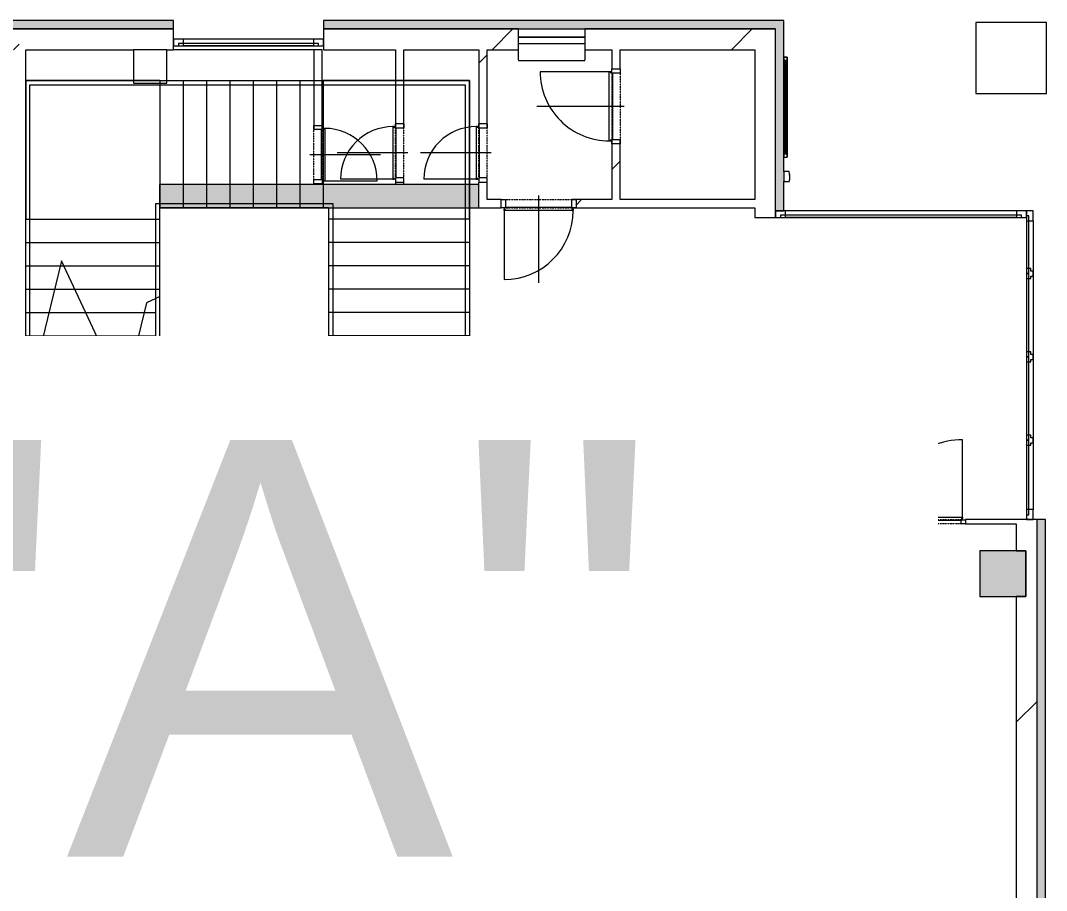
# Model space of a CAD drawing. Header units: millimetres. Extents: x 46521 to 262603, y -45352 to 20466.
# Drawn here: x 145917 to 158240, y -1532 to 8910 of the extents above; entities that cross this region are included whole.
import ezdxf

# ---------------------------------------------------------------- set-up
doc = ezdxf.new("R2010")
doc.units = ezdxf.units.MM
doc.linetypes.add('Čerchovaná se dvěma tečkami', pattern=[2.59, 1, -0.53, 0, -0.53, 0, -0.53])
for name, color, linetype, lineweight in [('A-DOOR', 31, 'Continuous', 13), ('A-DOOR-FRAM', 31, 'Continuous', 9), ('A-FLOR', 192, 'Continuous', 13), ('A-FLOR-HRAL', 11, 'Continuous', 13), ('A-GENM', 13, 'Continuous', 13), ('A-GLAZ', 151, 'Continuous', 13), ('A-GLAZ-CURT', 52, 'Continuous', 13), ('A-GLAZ-CWMG', 51, 'Continuous', 13), ('A-WALL', 113, 'Continuous', 13), ('A-WALL-PATT', 111, 'Continuous', 9), ('G-ANNO-TEXT', 231, 'Continuous', 9), ('S-COLS', 52, 'Continuous', 13), ('S-STRS', 31, 'Continuous', 13), ('S-STRS-MBND', 31, 'Continuous', 9)]:
    doc.layers.add(name, color=color, linetype=linetype, lineweight=lineweight)
doc.styles.add('Arial_3', font='arial.ttf', dxfattribs={"height": 5000})
pattern_1 = [(45, (128653, 0), (-7184.2, 7184.2), []), (45, (131527, -3e-12), (-7184.2, 7184.2), []), (45, (137274, -8e-12), (-4310.5, 10058), [4064, -2032, 67, -1965])]
pattern_2 = [(45, (128653, 0), (-7184.2, 7184.2), []), (45, (131527, -3e-12), (-7184.2, 7184.2), []), (45, (137274, -7e-12), (-4310.5, 10058), [4064, -2032, 67, -1965])]

# ---------------------------------------------------------------- blocks, each defined once
blk = doc.blocks.new('Betonový čtvercový sloup - 850 x 850-1550239-Mapka _ závislý 15')
at = {"layer": 'S-COLS', "lineweight": 9}
for p, q in [((425, 425), (-425, 425)), ((-425, 425), (-425, -425)), ((425, -425), (425, 425)), ((-425, -425), (425, -425))]:
    blk.add_line(p, q, dxfattribs=at)
blk = doc.blocks.new('ST_panel_sklo - ST_panel_sklo-2042904-Mapka _ závislý 15')
at = {"layer": 'A-GLAZ-CURT', "lineweight": 9}
for p, q in [((447, 0), (-447, 0)), ((-447, 0), (-447, -28)), ((447, -28), (447, 0)), ((-447, -28), (447, -28))]:
    blk.add_line(p, q, dxfattribs=at)
blk = doc.blocks.new('ST_panel_sklo - ST_panel_sklo-2037201-Mapka _ závislý 15')
at = {"layer": 'A-GLAZ-CURT', "lineweight": 9}
for p, q in [((1448, 28), (-1448, 28)), ((-1448, 28), (-1448, 0)), ((-1448, 0), (1448, 0)), ((1448, 0), (1448, 28))]:
    blk.add_line(p, q, dxfattribs=at)
blk = doc.blocks.new('ST_panel_sklo - ST_panel_sklo-1403568-Mapka _ závislý 15')
at = {"layer": 'A-GLAZ-CURT', "lineweight": 9}
for p, q in [((500, 0), (-500, 0)), ((-500, 0), (-500, -28)), ((500, -28), (500, 0)), ((-500, -28), (500, -28))]:
    blk.add_line(p, q, dxfattribs=at)
blk = doc.blocks.new('ST_panel_sklo - ST_panel_sklo-2042996-Mapka _ závislý 15')
at = {"layer": 'A-GLAZ-CURT', "lineweight": 9}
for p, q in [((347, 0), (-347, 0)), ((-347, 0), (-347, -28)), ((347, -28), (347, 0)), ((-347, -28), (347, -28))]:
    blk.add_line(p, q, dxfattribs=at)
blk = doc.blocks.new('OKNO_1k - OKNO_1k_800x900-2034290-Mapka _ závislý 15')
at = {"layer": 'A-GLAZ', "lineweight": 9}
for p, q in [((-400, 126), (400, 126)), ((-400, 25), (-400, 126)), ((400, 126), (400, 25)), ((400, 25), (-400, 25)), ((-400, 25), (400, 25)), ((-400, -55), (-400, 25)), ((400, 25), (400, -55)), ((400, -55), (-400, -55))]:
    blk.add_line(p, q, dxfattribs=at)
blk = doc.blocks.new('parapet s nosem_vnitní - parapet s nosem_vnitní-1280353-Mapka _ závislý 15')
at = {"layer": 'A-GENM', "lineweight": 9}
for p, q in [((-400, -190), (-400, 0)), ((400, 0), (400, -190)), ((-400, -190), (-400, -200)), ((-400, -200), (400, -200)), ((-400, -200), (400, -200)), ((400, -200), (400, -190))]:
    blk.add_line(p, q, dxfattribs=at)
blk = doc.blocks.new('Betonový čtvercový sloup - 400 x 400-1924024-Mapka _ závislý 15')
at = {"layer": 'S-COLS', "lineweight": 9}
h = blk.add_hatch(dxfattribs=at)
h.set_pattern_fill('FP_78', color=256, style=0, pattern_type=2)
h.set_pattern_definition([(45, (-22985, -2326), (-7184, 7184), []), (45, (-20112, -2326), (-7184, 7184), []), (45, (-14364, -2326), (-4310.5, 10058), [4064, -2032, 67, -1965])])
h.paths.add_polyline_path([(-200, -200), (200, -200), (200, 200), (-200, 200)])
for p, q in [((200, 200), (-200, 200)), ((-200, 200), (-200, -200)), ((200, -200), (200, 200)), ((-200, -200), (200, -200))]:
    blk.add_line(p, q, dxfattribs=at)
blk = doc.blocks.new('DPS_panel_plný - DPS_panel_plný-1380643-Mapka _ závislý 15')
at = {"layer": 'A-GLAZ-CURT', "lineweight": 9}
for p, q in [((840, 28), (-840, 28)), ((-840, 28), (-840, 0)), ((-840, 0), (840, 0)), ((840, 0), (840, 28))]:
    blk.add_line(p, q, dxfattribs=at)
blk = doc.blocks.new('Rectangular Mullion - Rectangular Mullion-Loc wall 49 Bottom 120mm 02-1380641-Mapka _ závislý 15')
at = {"layer": 'A-GLAZ-CWMG', "lineweight": 9}
for p, q in [((20783, 8685), (19223, 8685)), ((20783, 8605), (19223, 8605))]:
    blk.add_line(p, q, dxfattribs=at)
blk = doc.blocks.new('Rectangular Mullion - Rectangular Mullion-Loc wall 49 Bottom 120mm 02-1380644-Mapka _ závislý 15')
at = {"layer": 'A-GLAZ-CWMG', "lineweight": 9}
for p, q in [((-120, -79), (-120, 1)), ((-120, 1), (0, 1)), ((0, 1), (0, -79)), ((0, -79), (-120, -79))]:
    blk.add_line(p, q, dxfattribs=at)
blk = doc.blocks.new('Rectangular Mullion - Rectangular Mullion-Loc wall 49 Bottom 120mm 02-1380654-Mapka _ závislý 15')
at = {"layer": 'A-GLAZ-CWMG', "lineweight": 9}
for p, q in [((0, 1), (-120, 1)), ((-120, 1), (-120, -79)), ((0, -79), (0, 1)), ((-120, -79), (0, -79))]:
    blk.add_line(p, q, dxfattribs=at)
blk = doc.blocks.new('Rectangular Mullion - Rectangular Mullion-Loc wall 49 Bottom 120mm 02-2042903-Mapka _ závislý 15')
at = {"layer": 'A-GLAZ-CWMG', "lineweight": 9}
for p, q in [((29427, 3873), (29427, 3039)), ((29347, 3813), (29347, 3039))]:
    blk.add_line(p, q, dxfattribs=at)
blk = doc.blocks.new('Rectangular Mullion - Rectangular Mullion-Loc wall 49 Bottom 120mm 02-1403882-Mapka _ závislý 15')
at = {"layer": 'A-GLAZ-CWMG', "lineweight": 9}
for p, q in [((29347, 5813), (29347, 4933)), ((29427, 5873), (29427, 4873))]:
    blk.add_line(p, q, dxfattribs=at)
blk = doc.blocks.new('Rectangular Mullion - Rectangular Mullion-Loc wall 49 Bottom 120mm 02-2042995-Mapka _ závislý 15')
at = {"layer": 'A-GLAZ-CWMG', "lineweight": 9}
for p, q in [((29347, 6507), (29347, 5933)), ((29427, 6507), (29427, 5873))]:
    blk.add_line(p, q, dxfattribs=at)
blk = doc.blocks.new('Rectangular Mullion - Rectangular Mullion-Loc wall 49 Bottom 120mm 02-1403919-Mapka _ závislý 15')
at = {"layer": 'A-GLAZ-CWMG', "lineweight": 9}
for p, q in [((-120, -1), (-120, 79)), ((-120, 79), (0, 79)), ((0, 79), (0, -1)), ((0, -1), (-120, -1))]:
    blk.add_line(p, q, dxfattribs=at)
blk = doc.blocks.new('Rectangular Mullion - Rectangular Mullion-Loc wall 49 Bottom 120mm 02-2036990-Mapka _ závislý 15')
at = {"layer": 'A-GLAZ-CWMG', "lineweight": 9}
for p, q in [((0, 79), (-120, 79)), ((-120, 79), (-120, -1)), ((0, -1), (0, 79)), ((-120, -1), (0, -1))]:
    blk.add_line(p, q, dxfattribs=at)
blk = doc.blocks.new('Rectangular Mullion - Rectangular Mullion-Loc wall 49 Bottom 120mm-1403881-Mapka _ závislý 15')
at = {"layer": 'A-GLAZ-CWMG', "lineweight": 9}
for p, q in [((-60, -1), (-60, 49)), ((-60, 49), (-30, 49)), ((-30, 49), (-30, 79)), ((-30, 79), (30, 79)), ((30, 79), (30, 49)), ((30, 49), (60, 49)), ((60, 49), (60, -1)), ((60, -1), (-60, -1))]:
    blk.add_line(p, q, dxfattribs=at)
blk = doc.blocks.new('Rectangular Mullion - Rectangular Mullion-Loc wall 49 Bottom 120mm-V159-Mapka _ závislý 15')
at = {"layer": 'A-GLAZ-CWMG', "lineweight": 9}
for p, q in [((-60, -1), (-60, 49)), ((-60, 49), (-30, 49)), ((-30, 49), (-30, 79)), ((-30, 79), (30, 79)), ((30, 79), (30, 49)), ((30, 49), (60, 49)), ((60, 49), (60, -1)), ((60, -1), (-60, -1))]:
    blk.add_line(p, q, dxfattribs=at)
blk = doc.blocks.new('Rectangular Mullion - Rectangular Mullion-Loc wall 49 Bottom 120mm-V160-Mapka _ závislý 15')
at = {"layer": 'A-GLAZ-CWMG', "lineweight": 9}
for p, q in [((-60, -1), (-60, 49)), ((-60, 49), (-30, 49)), ((-30, 49), (-30, 79)), ((-30, 79), (30, 79)), ((30, 79), (30, 49)), ((30, 49), (60, 49)), ((60, 49), (60, -1)), ((60, -1), (-60, -1))]:
    blk.add_line(p, q, dxfattribs=at)
blk = doc.blocks.new('Rectangular Mullion - Rectangular Mullion-Loc wall 49 Bottom 120mm 02-2037200-Mapka _ závislý 15')
at = {"layer": 'A-GLAZ-CWMG', "lineweight": 9}
for p, q in [((29228, 6627), (26452, 6627)), ((29228, 6547), (26452, 6547))]:
    blk.add_line(p, q, dxfattribs=at)
blk = doc.blocks.new('Rectangular Mullion - Rectangular Mullion-Loc wall 49 Bottom 120mm 02-1403604-Mapka _ závislý 15')
at = {"layer": 'A-GLAZ-CWMG', "lineweight": 9}
for p, q in [((-120, -79), (-120, 1)), ((-120, 1), (0, 1)), ((0, 1), (0, -79)), ((0, -79), (-120, -79))]:
    blk.add_line(p, q, dxfattribs=at)
blk = doc.blocks.new('Rectangular Mullion - Rectangular Mullion-Loc wall 49 Bottom 120mm 02-1403605-Mapka _ závislý 15')
at = {"layer": 'A-GLAZ-CWMG', "lineweight": 9}
for p, q in [((0, 1), (-120, 1)), ((-120, 1), (-120, -79)), ((0, -79), (0, 1)), ((-120, -79), (0, -79))]:
    blk.add_line(p, q, dxfattribs=at)
blk = doc.blocks.new('Informační tabule - Informační tabule-1630104-Mapka _ závislý 15')
at = {"layer": 'A-GENM', "lineweight": 9}
for p, q in [((26432, 8471), (26432, 7271)), ((26432, 7271), (26432, 8471)), ((26472, 8471), (26432, 8471)), ((26432, 8471), (26472, 8471)), ((26432, 8431), (26432, 7311)), ((26432, 7311), (26432, 8431)), ((26452, 8431), (26432, 8431)), ((26432, 8431), (26452, 8431)), ((26432, 8431), (26432, 7311)), ((26432, 7311), (26432, 8431)), ((26472, 8431), (26432, 8431)), ((26432, 8431), (26472, 8431)), ((26452, 8431), (26452, 7311)), ((26452, 7311), (26452, 8431)), ((26472, 8431), (26452, 8431)), ((26452, 8431), (26472, 8431)), ((26452, 8431), (26452, 7311)), ((26452, 7311), (26452, 8431)), ((26472, 8471), (26472, 7271)), ((26472, 7271), (26472, 8471)), ((26472, 8431), (26472, 7311)), ((26472, 7311), (26472, 8431)), ((26472, 8431), (26472, 7311)), ((26472, 7311), (26472, 8431)), ((26452, 7311), (26432, 7311)), ((26452, 7311), (26432, 7311)), ((26432, 7311), (26472, 7311)), ((26432, 7311), (26472, 7311)), ((26432, 7271), (26472, 7271)), ((26432, 7271), (26472, 7271)), ((26472, 7311), (26452, 7311)), ((26472, 7311), (26452, 7311))]:
    blk.add_line(p, q, dxfattribs=at)
blk = doc.blocks.new('Nástěnný zvonek - Typ 1-1638298-Mapka _ závislý 15')
at = {"layer": 'A-GENM', "lineweight": 9}
for p, q in [((65, 141), (65, 75)), ((185, 75), (185, 142)), ((65, 75), (185, 75))]:
    blk.add_line(p, q, dxfattribs=at)
for start, end in [(78.4414, 102.2316), (81.0091, 99.6582), (81.0091, 99.6582), (81.0091, 99.6582), (81.0091, 99.6582), (81.0091, 99.6582), (81.0091, 99.6582), (81.0091, 99.6582), (81.0091, 99.6582), (81.0091, 99.6582), (81.0091, 99.6582), (81.0091, 99.6582), (81.0091, 99.6582), (81.0091, 99.6582), (81.0091, 99.6582), (81.0091, 99.6582), (81.0091, 99.6582)]:
    blk.add_arc((127, -144), 291, start, end, dxfattribs=at)
blk = doc.blocks.new('DVERE_1k_oblozka - DD03_01_600x1970_koupelna-1549500-Mapka _ závislý 15')
at = {"layer": 'A-DOOR', "lineweight": 9}
for p, q in [((0, -103), (0, 747)), ((-315, 47), (-315, 707)), ((-300, 47), (-350, 47)), ((-350, 47), (-350, -53)), ((315, 77), (-315, 77)), ((-315, 77), (-315, 62)), ((-315, 62), (-300, 62)), ((-300, -53), (-300, 47)), ((-300, 37), (300, 37)), ((205, 77), (-205, 77)), ((300, 62), (315, 62)), ((350, 47), (300, 47)), ((300, 47), (300, -53)), ((315, 62), (315, 77)), ((315, 77), (315, 47)), ((350, -53), (350, 47)), ((-350, -53), (-300, -53)), ((300, -53), (350, -53))]:
    blk.add_line(p, q, dxfattribs=at)
at = {"layer": 'A-DOOR', "linetype": 'Čerchovaná se dvěma tečkami', "lineweight": 9}
for p, q in [((-300, 47), (300, 47)), ((-300, -53), (300, -53))]:
    blk.add_line(p, q, dxfattribs=at)
at = {"layer": 'A-DOOR', "lineweight": 9}
blk.add_arc((-315, 77), 630, 360, 90, dxfattribs=at)
at = {"layer": 'A-DOOR-FRAM'}
for p, q in [((-300, 47), (-350, 47)), ((-300, -53), (-300, 47)), ((300, 47), (300, -53)), ((300, 47), (350, 47)), ((-350, -53), (-300, -53)), ((350, -53), (300, -53))]:
    blk.add_line(p, q, dxfattribs=at)
blk = doc.blocks.new('DVERE_1k_oblozka - DD03_01_600x1970_koupelna-1549499-Mapka _ závislý 15')
at = {"layer": 'A-DOOR', "lineweight": 9}
for p, q in [((-350, 53), (-300, 53)), ((-350, -47), (-350, 53)), ((-300, 53), (-300, -47)), ((0, 103), (0, -747)), ((300, 53), (350, 53)), ((300, -47), (300, 53)), ((350, 53), (350, -47)), ((-300, -47), (-350, -47)), ((-315, -47), (-315, -707)), ((-315, -62), (-300, -62)), ((-315, -77), (-315, -62)), ((315, -77), (-315, -77)), ((-300, -37), (300, -37)), ((205, -77), (-205, -77)), ((350, -47), (300, -47)), ((300, -62), (315, -62)), ((315, -77), (315, -47)), ((315, -62), (315, -77))]:
    blk.add_line(p, q, dxfattribs=at)
at = {"layer": 'A-DOOR', "linetype": 'Čerchovaná se dvěma tečkami', "lineweight": 9}
for p, q in [((-300, 53), (300, 53)), ((-300, -47), (300, -47))]:
    blk.add_line(p, q, dxfattribs=at)
at = {"layer": 'A-DOOR', "lineweight": 9}
blk.add_arc((-315, -77), 630, 270, 0, dxfattribs=at)
at = {"layer": 'A-DOOR-FRAM'}
for p, q in [((-350, 53), (-300, 53)), ((-300, 53), (-300, -47)), ((300, -47), (300, 53)), ((350, 53), (300, 53)), ((-300, -47), (-350, -47)), ((300, -47), (350, -47))]:
    blk.add_line(p, q, dxfattribs=at)
blk = doc.blocks.new('DVERE_1k_oblozka - DD03_01_800x1970_koupelna-1549492-Mapka _ závislý 15')
at = {"layer": 'A-DOOR', "lineweight": 9}
for p, q in [((-450, 53), (-400, 53)), ((-450, -47), (-450, 53)), ((-400, 53), (-400, -47)), ((0, 103), (0, -947)), ((400, 53), (450, 53)), ((400, -47), (400, 53)), ((450, 53), (450, -47)), ((-400, -47), (-450, -47)), ((-415, -47), (-415, -907)), ((-415, -62), (-400, -62)), ((-415, -77), (-415, -62)), ((415, -77), (-415, -77)), ((-400, -37), (400, -37)), ((305, -77), (-305, -77)), ((450, -47), (400, -47)), ((400, -62), (415, -62)), ((415, -77), (415, -47)), ((415, -62), (415, -77))]:
    blk.add_line(p, q, dxfattribs=at)
at = {"layer": 'A-DOOR', "linetype": 'Čerchovaná se dvěma tečkami', "lineweight": 9}
for p, q in [((-400, 53), (400, 53)), ((-400, -47), (400, -47))]:
    blk.add_line(p, q, dxfattribs=at)
at = {"layer": 'A-DOOR', "lineweight": 9}
blk.add_arc((-415, -77), 830, 270, 0, dxfattribs=at)
at = {"layer": 'A-DOOR-FRAM'}
for p, q in [((-450, 53), (-400, 53)), ((-400, 53), (-400, -47)), ((400, -47), (400, 53)), ((450, 53), (400, 53)), ((-400, -47), (-450, -47)), ((400, -47), (450, -47))]:
    blk.add_line(p, q, dxfattribs=at)
blk = doc.blocks.new('Typ horního madla - Horní madlo_Vnitřní_-2021614-Mapka _ závislý 15')
at = {"layer": 'A-FLOR-HRAL', "lineweight": 9}
for p, q in [((18888, 6715), (19013, 6715)), ((18888, 6590), (18888, 6715)), ((18938, 6665), (19013, 6665)), ((18938, 6590), (18938, 6665)), ((19013, 6715), (20898, 6715)), ((19013, 6665), (20898, 6665)), ((20898, 6715), (21015, 6715)), ((20898, 6665), (20965, 6665)), ((20965, 6665), (20965, 6526)), ((21015, 6715), (21015, 6526)), ((18888, 6526), (18888, 6590)), ((18938, 6526), (18938, 6590)), ((18888, 5574), (18888, 6526)), ((18938, 5597), (18938, 6526)), ((20965, 6526), (20965, 4846)), ((21015, 6526), (21015, 4846)), ((18938, 5597), (18888, 5574)), ((18888, 4846), (18888, 5574)), ((18938, 4846), (18938, 5597)), ((18888, 4846), (18938, 4846)), ((21015, 4846), (20965, 4846))]:
    blk.add_line(p, q, dxfattribs=at)
blk = doc.blocks.new('Typ horního madla - Horní madlo_Vnitřní_-2021630-Mapka _ závislý 15')
at = {"layer": 'A-FLOR-HRAL', "lineweight": 9}
for p, q in [((17327, 8190), (18658, 8190)), ((17327, 6526), (17327, 8190)), ((17377, 8140), (18658, 8140)), ((17377, 6526), (17377, 8140)), ((18658, 8190), (20898, 8190)), ((18658, 8140), (20898, 8140)), ((20898, 8190), (22655, 8190)), ((20898, 8140), (22605, 8140)), ((22605, 8140), (22605, 6806)), ((22655, 8190), (22655, 6806)), ((22605, 6806), (22605, 4846)), ((22655, 6806), (22655, 4846)), ((17327, 4846), (17327, 6526)), ((17377, 4869), (17377, 6526)), ((17377, 4869), (17327, 4846)), ((17327, 4846), (17377, 4846)), ((17327, 4846), (17327, 4846)), ((17377, 4846), (17377, 4869)), ((22655, 4846), (22605, 4846))]:
    blk.add_line(p, q, dxfattribs=at)
blk = doc.blocks.new('DVERE_1k_oblozka - DD03_01_800x1970_koupelna-2042788-Mapka _ závislý 15')
at = {"layer": 'A-DOOR', "lineweight": 9}
for p, q in [((-415, 22), (-415, 882)), ((0, -78), (0, 922)), ((-400, 22), (-450, 22)), ((-450, 22), (-450, -28)), ((415, 52), (-415, 52)), ((-415, 52), (-415, 37)), ((-415, 37), (-400, 37)), ((-400, -28), (-400, 22)), ((-400, 12), (400, 12)), ((305, 52), (-305, 52)), ((400, 37), (415, 37)), ((450, 22), (400, 22)), ((400, 22), (400, -28)), ((415, 37), (415, 52)), ((415, 52), (415, 22)), ((450, -28), (450, 22)), ((-450, -28), (-400, -28)), ((400, -28), (450, -28))]:
    blk.add_line(p, q, dxfattribs=at)
at = {"layer": 'A-DOOR', "linetype": 'Čerchovaná se dvěma tečkami', "lineweight": 9}
for p, q in [((-400, 22), (400, 22)), ((-400, -28), (400, -28))]:
    blk.add_line(p, q, dxfattribs=at)
at = {"layer": 'A-DOOR', "lineweight": 9}
blk.add_arc((-415, 52), 830, 360, 90, dxfattribs=at)
at = {"layer": 'A-DOOR-FRAM'}
for p, q in [((-400, 22), (-450, 22)), ((-400, -28), (-400, 22)), ((400, 22), (400, -28)), ((400, 22), (450, 22)), ((-450, -28), (-400, -28)), ((450, -28), (400, -28))]:
    blk.add_line(p, q, dxfattribs=at)
blk = doc.blocks.new('DVERE_1k_oblozka - DD03_01_900x1970-2043994-Mapka _ závislý 15')
at = {"layer": 'A-DOOR', "lineweight": 9}
for p, q in [((-500, 28), (-450, 28)), ((-500, -22), (-500, 28)), ((-450, 28), (-450, -22)), ((0, 78), (0, -1022)), ((450, 28), (500, 28)), ((450, -22), (450, 28)), ((500, 28), (500, -22)), ((-450, -22), (-500, -22)), ((-465, -22), (-465, -982)), ((-465, -37), (-450, -37)), ((-465, -52), (-465, -37)), ((465, -52), (-465, -52)), ((-450, -12), (450, -12)), ((355, -52), (-355, -52)), ((500, -22), (450, -22)), ((450, -37), (465, -37)), ((465, -52), (465, -22)), ((465, -37), (465, -52))]:
    blk.add_line(p, q, dxfattribs=at)
at = {"layer": 'A-DOOR', "linetype": 'Čerchovaná se dvěma tečkami', "lineweight": 9}
for p, q in [((-450, 28), (450, 28)), ((-450, -22), (450, -22))]:
    blk.add_line(p, q, dxfattribs=at)
at = {"layer": 'A-DOOR', "lineweight": 9}
blk.add_arc((-465, -52), 930, 270, 0, dxfattribs=at)
at = {"layer": 'A-DOOR-FRAM'}
for p, q in [((-500, 28), (-450, 28)), ((-450, 28), (-450, -22)), ((450, -22), (450, 28)), ((500, 28), (450, 28)), ((-450, -22), (-500, -22)), ((450, -22), (500, -22))]:
    blk.add_line(p, q, dxfattribs=at)
blk = doc.blocks.new('Betonový čtvercový sloup - 400 x 400-V180-Mapka _ závislý 15')
at = {"layer": 'S-COLS', "lineweight": 9}
h = blk.add_hatch(dxfattribs=at)
h.set_pattern_fill('FP_92', color=256, style=0, pattern_type=2)
h.set_pattern_definition([(45, (-18821, -8360), (-7184, 7184), []), (45, (-15948, -8360), (-7184, 7184), []), (45, (-10200, -8360), (-4310.5, 10058), [4064, -2032, 67, -1965])])
h.paths.add_polyline_path([(-200, -200), (200, -200), (200, 200), (-200, 200)])
for p, q in [((200, 200), (-200, 200)), ((-200, 200), (-200, -200)), ((200, -200), (200, 200)), ((-200, -200), (200, -200))]:
    blk.add_line(p, q, dxfattribs=at)

msp = doc.modelspace()

# ---------------------------------------------------------------- hatches: boundary and pattern name
at = {"layer": 'A-WALL-PATT'}
h = msp.add_hatch(color=256, dxfattribs=at)
h.paths.add_polyline_path([(155085.2, 8810.3), (155085.2, 8910.3), (149555.9, 8910.3), (149555.9, 8810.3), (154985.2, 8810.3)])
h.paths.add_polyline_path([(139165.2, 8810.3), (147755.9, 8810.3), (147755.9, 8910.3), (139065.2, 8910.3), (139065.2, 8810.3)])
h = msp.add_hatch(dxfattribs=at)
h.set_pattern_fill('FP_31', color=256, angle=45, style=0, pattern_type=2)
h.set_pattern_definition(pattern_1)
h.paths.add_polyline_path([(154735.2, 8560.3), (154985.2, 8560.3), (154985.2, 8810.3), (152696.6, 8810.3), (152696.6, 8560.3), (153118.8, 8560.3)])
h.paths.add_polyline_path([(139415.2, 8560.3), (142095.7, 8560.3), (142095.7, 8810.3), (139165.2, 8810.3), (139165.2, 8560.3)])
h.paths.add_polyline_path([(143315.7, 8560.3), (143315.7, 8810.3), (142895.7, 8810.3), (142895.7, 8560.3), (143230.3, 8560.3)])
h.paths.add_polyline_path([(150420.3, 8560.3), (151896.6, 8560.3), (151896.6, 8810.3), (149555.9, 8810.3), (149555.9, 8560.3)])
h.paths.add_polyline_path([(144115.7, 8560.3), (144565.7, 8577.6), (144565.7, 8810.3), (144115.7, 8810.3), (144115.7, 8604.7)])
h.paths.add_polyline_path([(145365.7, 8560.3), (147755.9, 8560.3), (147755.9, 8810.3), (145365.7, 8810.3), (145365.7, 8630.3)])
for points in [[(155085.2, 6626.8), (155085.2, 8810.3), (154985.2, 8810.3), (154985.2, 6626.8)], [(150122.9, 6661.4), (151420.3, 6661.4), (151420.3, 6941.4), (147584.5, 6941.4), (147584.5, 6661.4), (149541.4, 6661.4)], [(158126.6, -4136.1), (158226.6, -4136.1), (158226.6, 2919.2), (158126.6, 2919.2), (158126.6, -3886.1)]]:
    msp.add_hatch(color=256, dxfattribs=at).paths.add_polyline_path(points)
h = msp.add_hatch(dxfattribs=at)
h.set_pattern_fill('FP_31', color=256, angle=45, style=0, pattern_type=2)
h.set_pattern_definition(pattern_2)
h.paths.add_polyline_path([(145979.5, 4725.3), (145979.5, 8560.3), (145854.5, 8560.3), (145854.5, 4725.3)])
h = msp.add_hatch(dxfattribs=at)
h.set_pattern_fill('FP_36', color=256, angle=45, style=0, pattern_type=2)
h.set_pattern_definition(pattern_2)
h.paths.add_polyline_path([(149441.4, 7650.8), (149541.4, 7650.8), (149541.4, 8560.3), (149441.4, 8560.3), (149441.4, 7991.4)])
h = msp.add_hatch(dxfattribs=at)
h.set_pattern_fill('FP_36', color=256, angle=45, style=0, pattern_type=2)
h.set_pattern_definition(pattern_2)
h.paths.add_polyline_path([(150420.3, 6941.4), (150520.3, 6941.4), (150520.3, 6971.4), (150420.3, 6971.4)])
h.paths.add_polyline_path([(150520.3, 7671.4), (150520.3, 8560.3), (150420.3, 8560.3), (150420.3, 7671.4)])
h = msp.add_hatch(dxfattribs=at)
h.set_pattern_fill('FP_36', color=256, angle=45, style=0, pattern_type=2)
h.set_pattern_definition(pattern_2)
h.paths.add_polyline_path([(151420.3, 6661.4), (151520.3, 6661.4), (151520.3, 6971.4), (151420.3, 6971.4), (151420.3, 6761.4)])
h.paths.add_polyline_path([(151420.3, 7671.4), (151520.3, 7671.4), (151520.3, 8560.3), (151420.3, 8560.3), (151420.3, 7991.4)])
h = msp.add_hatch(dxfattribs=at)
h.set_pattern_fill('FP_36', color=256, angle=45, style=0, pattern_type=2)
h.set_pattern_definition(pattern_2)
h.paths.add_polyline_path([(153118.8, 6761.4), (153118.8, 7430.3), (153018.8, 7430.3), (153018.8, 6761.4)])
h.paths.add_polyline_path([(153118.8, 8330.3), (153118.8, 8560.3), (153018.8, 8560.3), (153018.8, 8330.3)])
h = msp.add_hatch(dxfattribs=at)
h.set_pattern_fill('FP_30', color=256, angle=45, style=0, pattern_type=2)
h.set_pattern_definition(pattern_2)
h.paths.add_polyline_path([(154735.2, 6547.8), (154985.2, 6547.8), (154985.2, 8560.3), (154735.2, 8560.3), (154735.2, 6661.4)])
h = msp.add_hatch(dxfattribs=at)
h.set_pattern_fill('FP_30', color=256, angle=45, style=0, pattern_type=2)
h.set_pattern_definition(pattern_2)
h.paths.add_polyline_path([(152590.3, 6661.4), (154735.2, 6661.4), (154735.2, 6761.4), (152590.3, 6761.4)])
h.paths.add_polyline_path([(151520.3, 6661.4), (151690.3, 6661.4), (151690.3, 6761.4), (151520.3, 6761.4)])
h = msp.add_hatch(dxfattribs=at)
h.set_pattern_fill('FP_31', color=256, angle=45, style=0, pattern_type=2)
h.set_pattern_definition(pattern_1)
h.paths.add_polyline_path([(157266.6, 2869.2), (157876.6, 2869.2), (157876.6, 2919.2), (157266.6, 2919.2)])
h.paths.add_polyline_path([(147403.8, 2869.2), (148016, 2869.2), (148016, 2919.2), (145381.8, 2919.2), (145381.8, 2869.2)])
h.paths.add_polyline_path([(154178.1, 2869.2), (154178.1, 2919.2), (153118.1, 2919.2), (153118.1, 2869.2), (153683.1, 2869.2)])
h.paths.add_polyline_path([(156266.6, 2869.2), (156266.6, 2919.2), (155178.1, 2919.2), (155178.1, 2869.2), (155763.1, 2869.2)])
h.paths.add_polyline_path([(150946, 2869.2), (152118.1, 2869.2), (152118.1, 2919.2), (150946, 2919.2)])
h.paths.add_polyline_path([(148916, 2869.2), (150046, 2869.2), (150046, 2919.2), (148916, 2919.2)])
h = msp.add_hatch(dxfattribs=at)
h.set_pattern_fill('FP_30', color=256, angle=45, style=0, pattern_type=2)
h.set_pattern_definition(pattern_2)
h.paths.add_polyline_path([(147453.8, -1142.8), (147453.8, 2869.2), (147403.8, 2869.2), (147403.8, -1142.8)])
h = msp.add_hatch(dxfattribs=at)
h.set_pattern_fill('FP_30', color=256, angle=45, style=0, pattern_type=2)
h.set_pattern_definition(pattern_2)
h.paths.add_polyline_path([(149536, -1142.8), (149536, 2869.2), (149486, 2869.2), (149486, -1142.8)])
h = msp.add_hatch(dxfattribs=at)
h.set_pattern_fill('FP_30', color=256, angle=45, style=0, pattern_type=2)
h.set_pattern_definition(pattern_2)
h.paths.add_polyline_path([(151613.8, -1142.8), (151613.8, 2125.9), (151563.8, 2125.9), (151563.8, -1142.8)])
h.paths.add_polyline_path([(151613.8, 2525.9), (151613.8, 2869.2), (151563.8, 2869.2), (151563.8, 2525.9)])
h = msp.add_hatch(dxfattribs=at)
h.set_pattern_fill('FP_32', color=256, angle=45, style=0, pattern_type=2)
h.set_pattern_definition(pattern_2)
h.paths.add_polyline_path([(153683.1, -1158.3), (153683.1, 2869.2), (153633.1, 2869.2), (153633.1, -1158.3)])
h = msp.add_hatch(dxfattribs=at)
h.set_pattern_fill('FP_32', color=256, angle=45, style=0, pattern_type=2)
h.set_pattern_definition(pattern_2)
h.paths.add_polyline_path([(155763.1, -1158.3), (155763.1, 2869.2), (155713.1, 2869.2), (155713.1, -1158.3)])
h = msp.add_hatch(dxfattribs=at)
h.set_pattern_fill('FP_30', color=256, angle=45, style=0, pattern_type=2)
h.set_pattern_definition(pattern_2)
h.paths.add_polyline_path([(158126.6, -3886.1), (158126.6, 2919.2), (157876.6, 2919.2), (157876.6, 2545.3), (157991.6, 2545.3), (157991.6, 1995.3), (157876.6, 1995.3), (157876.6, -3886.1), (157991.6, -3886.1)])
at = {"layer": 'S-COLS'}
msp.add_hatch(color=256, dxfattribs=at).paths.add_polyline_path([(157991.6, 1995.3), (157991.6, 2545.3), (157441.6, 2545.3), (157441.6, 1995.3), (157876.6, 1995.3)])

# ---------------------------------------------------------------- linework, layer by layer
at = {"layer": 'A-FLOR', "lineweight": 9}
msp.add_line((149441.4, 8560.3), (147755.9, 8560.3), dxfattribs=at)
at = {"layer": 'A-WALL', "lineweight": 9}
for p, q in [((147755.9, 8910.3), (139065.2, 8910.3)), ((147755.9, 8560.3), (147755.9, 8910.3)), ((155085.2, 8910.3), (149555.9, 8910.3)), ((149555.9, 8910.3), (149555.9, 8560.3)), ((155085.2, 7096.8), (155085.2, 8910.3)), ((145365.7, 8810.3), (147755.9, 8810.3)), ((147755.9, 8810.3), (145365.7, 8810.3)), ((149555.9, 8810.3), (151896.6, 8810.3)), ((151896.6, 8810.3), (149555.9, 8810.3)), ((152696.6, 8810.3), (154985.2, 8810.3)), ((154985.2, 8810.3), (152696.6, 8810.3)), ((154985.2, 6547.8), (154985.2, 8810.3)), ((145979.5, 8560.3), (147274.5, 8560.3)), ((145979.5, 4725.3), (145979.5, 8560.3)), ((147674.5, 8560.3), (147755.9, 8560.3)), ((149541.4, 8560.3), (149441.4, 8560.3)), ((149441.4, 8560.3), (149441.4, 7650.8)), ((149541.4, 7650.8), (149541.4, 8560.3)), ((149555.9, 8560.3), (150420.3, 8560.3)), ((150420.3, 8560.3), (150420.3, 7671.4)), ((150520.3, 8560.3), (151420.3, 8560.3)), ((150520.3, 7671.4), (150520.3, 8560.3)), ((151420.3, 8560.3), (151420.3, 7671.4)), ((151520.3, 8560.3), (151896.6, 8560.3)), ((151520.3, 7671.4), (151520.3, 8560.3)), ((152696.6, 8560.3), (153018.8, 8560.3)), ((153018.8, 8560.3), (153018.8, 8330.3)), ((153118.8, 8560.3), (154735.2, 8560.3)), ((153118.8, 8330.3), (153118.8, 8560.3)), ((154735.2, 8560.3), (154735.2, 6761.4)), ((153018.8, 7430.3), (153018.8, 6761.4)), ((153118.8, 6761.4), (153118.8, 7430.3)), ((151420.3, 6941.4), (147584.5, 6941.4)), ((147584.5, 6941.4), (147584.5, 6661.4)), ((149441.4, 6950.8), (149441.4, 6941.4)), ((149541.4, 6941.4), (149541.4, 6950.8)), ((150420.3, 6971.4), (150420.3, 6941.4)), ((150520.3, 6941.4), (150520.3, 6971.4)), ((151420.3, 6661.4), (151420.3, 6971.4)), ((151520.3, 6761.4), (151520.3, 6971.4)), ((155085.2, 6626.8), (155085.2, 6976.8)), ((147584.5, 6661.4), (151420.3, 6661.4)), ((151420.3, 6661.4), (151690.3, 6661.4)), ((151690.3, 6761.4), (151520.3, 6761.4)), ((153018.8, 6761.4), (152590.3, 6761.4)), ((152590.3, 6661.4), (154735.2, 6661.4)), ((154735.2, 6761.4), (153118.8, 6761.4)), ((154735.2, 6661.4), (154735.2, 6547.8)), ((154735.2, 6547.8), (154985.2, 6547.8)), ((154985.2, 6626.8), (155085.2, 6626.8)), ((145854.5, 4725.3), (145979.5, 4725.3)), ((148016, 2919.2), (145331.8, 2919.2)), ((145381.8, 2869.2), (147403.8, 2869.2)), ((147403.8, 2869.2), (147403.8, -1142.8)), ((147453.8, 2869.2), (148016, 2869.2)), ((147453.8, -1142.8), (147453.8, 2869.2)), ((150046, 2919.2), (148916, 2919.2)), ((148916, 2869.2), (149486, 2869.2)), ((149486, 2869.2), (149486, -1142.8)), ((149536, 2869.2), (150046, 2869.2)), ((149536, -1142.8), (149536, 2869.2)), ((152118.1, 2919.2), (150946, 2919.2)), ((150946, 2869.2), (151563.8, 2869.2)), ((151563.8, 2869.2), (151563.8, 2525.9)), ((151613.8, 2869.2), (152118.1, 2869.2)), ((151613.8, 2525.9), (151613.8, 2869.2)), ((154178.1, 2919.2), (153118.1, 2919.2)), ((153118.1, 2869.2), (153633.1, 2869.2)), ((153633.1, 2869.2), (153633.1, -1158.3)), ((153683.1, -1158.3), (153683.1, 2869.2)), ((153683.1, 2869.2), (154178.1, 2869.2)), ((156266.6, 2919.2), (155178.1, 2919.2)), ((155178.1, 2869.2), (155713.1, 2869.2)), ((155713.1, 2869.2), (155713.1, -1158.3)), ((155763.1, 2869.2), (156266.6, 2869.2)), ((155763.1, -1158.3), (155763.1, 2869.2)), ((158226.6, 2919.2), (157266.6, 2919.2)), ((157266.6, 2869.2), (157876.6, 2869.2)), ((157876.6, 2869.2), (157876.6, 2545.3)), ((158126.6, -4136.1), (158126.6, 2919.2)), ((158226.6, -4236.1), (158226.6, 2919.2)), ((157876.6, 2545.3), (157991.6, 2545.3)), ((157991.6, 2545.3), (157991.6, 1995.3)), ((151563.8, 2125.9), (151563.8, -1142.8)), ((151613.8, -1142.8), (151613.8, 2125.9)), ((157876.6, 1995.3), (157876.6, -3886.1)), ((157991.6, 1995.3), (157876.6, 1995.3)), ((147403.8, -1142.8), (147453.8, -1142.8)), ((149486, -1142.8), (149536, -1142.8)), ((151563.8, -1142.8), (151613.8, -1142.8)), ((153633.1, -1158.3), (153683.1, -1158.3)), ((155713.1, -1158.3), (155763.1, -1158.3))]:
    msp.add_line(p, q, dxfattribs=at)
at = {"layer": 'S-COLS', "lineweight": 9}
for p, q in [((157876.6, 2545.3), (157441.6, 2545.3)), ((157441.6, 2545.3), (157441.6, 1995.3)), ((157991.6, 2545.3), (157876.6, 2545.3)), ((157991.6, 1995.3), (157991.6, 2545.3)), ((157441.6, 1995.3), (157876.6, 1995.3)), ((157876.6, 1995.3), (157991.6, 1995.3))]:
    msp.add_line(p, q, dxfattribs=at)
at = {"layer": 'S-STRS', "lineweight": 9}
for p, q in [((146394.6, 5965.7), (146438.6, 5965.7)), ((146394.6, 5965.7), (146438.6, 5965.7)), ((146326.6, 5685.7), (146569.1, 5685.7)), ((146326.6, 5685.7), (146569.1, 5685.7)), ((147591.6, 5405.7), (147591.6, 5597.5)), ((146258.5, 5405.7), (146699.7, 5405.7)), ((146258.5, 5405.7), (146699.7, 5405.7)), ((147402.1, 5405.7), (147541.2, 5405.7)), ((147402.1, 5405.7), (147541.2, 5405.7)), ((147591.6, 5125.7), (147591.6, 5405.7)), ((146190.5, 5125.7), (146830.2, 5125.7)), ((146190.5, 5125.7), (146830.2, 5125.7)), ((147334, 5125.7), (147541.2, 5125.7)), ((147334, 5125.7), (147541.2, 5125.7)), ((147591.6, 4845.7), (147591.6, 5125.7)), ((145979.5, 4845.7), (146960.8, 4845.7)), ((145979.5, 4845.7), (146960.8, 4845.7)), ((147266, 4845.7), (147541.2, 4845.7)), ((147266, 4845.7), (147541.2, 4845.7))]:
    msp.add_line(p, q, dxfattribs=at)
at = {"layer": 'S-STRS-MBND'}
for p, q in [((145979.5, 8190.4), (145979.5, 6525.7)), ((147591.6, 8190.4), (145979.5, 8190.4)), ((147591.6, 8190.4), (147591.6, 6664.5)), ((147591.6, 8190.4), (149551.6, 8190.4)), ((147591.6, 8190.4), (147591.6, 6664.5)), ((147871.6, 8190.4), (147871.6, 6664.5)), ((147871.6, 8190.4), (147871.6, 6664.5)), ((148151.6, 8190.4), (148151.6, 6664.5)), ((148151.6, 8190.4), (148151.6, 6664.5)), ((148431.6, 8190.4), (148431.6, 6664.5)), ((148431.6, 8190.4), (148431.6, 6664.5)), ((148711.6, 8190.4), (148711.6, 6664.5)), ((148711.6, 8190.4), (148711.6, 6664.5)), ((148991.6, 8190.4), (148991.6, 6664.5)), ((148991.6, 8190.4), (148991.6, 6664.5)), ((149271.6, 8190.4), (149271.6, 6664.5)), ((149271.6, 8190.4), (149271.6, 6664.5)), ((151308.1, 8190.4), (149551.6, 8190.4)), ((149551.6, 8190.4), (149551.6, 6664.5)), ((149551.6, 8190.4), (149551.6, 6664.5)), ((151308.1, 6525.7), (151308.1, 8190.4)), ((147591.6, 6525.7), (147591.6, 6664.5)), ((147591.6, 6664.5), (149551.6, 6664.5)), ((149551.6, 6664.5), (149617.4, 6664.5)), ((149617.4, 6664.5), (149617.4, 6525.7)), ((145979.5, 6525.7), (147591.6, 6525.7)), ((145979.5, 4886.8), (145979.5, 6525.7)), ((145979.5, 6525.7), (147591.6, 6525.7)), ((147591.6, 5597.5), (147591.6, 6525.7)), ((151308.1, 6525.7), (149617.4, 6525.7)), ((149617.4, 6525.7), (149617.4, 4845.7)), ((151308.1, 6525.7), (149617.4, 6525.7)), ((151308.1, 6525.7), (151308.1, 4845.7)), ((145979.5, 6245.7), (147591.6, 6245.7)), ((145979.5, 6245.7), (147591.6, 6245.7)), ((151308.1, 6245.7), (149617.4, 6245.7)), ((151308.1, 6245.7), (149617.4, 6245.7)), ((145979.5, 5965.7), (146394.6, 5965.7)), ((145979.5, 5965.7), (146394.6, 5965.7)), ((146409.7, 6027.7), (146140.7, 4920.9)), ((147161.4, 4415.5), (146409.7, 6027.7)), ((146438.6, 5965.7), (147591.6, 5965.7)), ((146438.6, 5965.7), (147591.6, 5965.7)), ((151308.1, 5965.7), (149617.4, 5965.7)), ((151308.1, 5965.7), (149617.4, 5965.7)), ((145979.5, 5685.7), (146326.6, 5685.7)), ((145979.5, 5685.7), (146326.6, 5685.7)), ((146569.1, 5685.7), (147591.6, 5685.7)), ((146569.1, 5685.7), (147591.6, 5685.7)), ((151308.1, 5685.7), (149617.4, 5685.7)), ((151308.1, 5685.7), (149617.4, 5685.7)), ((147541.2, 5574), (147430.4, 5522.3)), ((147430.4, 5522.3), (147161.4, 4415.5)), ((145979.5, 5405.7), (146258.5, 5405.7)), ((145979.5, 5405.7), (146258.5, 5405.7)), ((146699.7, 5405.7), (147402.1, 5405.7)), ((146699.7, 5405.7), (147402.1, 5405.7)), ((151308.1, 5405.7), (149617.4, 5405.7)), ((151308.1, 5405.7), (149617.4, 5405.7)), ((145979.5, 5125.7), (146190.5, 5125.7)), ((145979.5, 5125.7), (146190.5, 5125.7)), ((146830.2, 5125.7), (147334, 5125.7)), ((146830.2, 5125.7), (147334, 5125.7)), ((151308.1, 5125.7), (149617.4, 5125.7)), ((151308.1, 5125.7), (149617.4, 5125.7)), ((146140.7, 4920.9), (145979.5, 4845.7)), ((146960.8, 4845.7), (147266, 4845.7)), ((146960.8, 4845.7), (147266, 4845.7)), ((151308.1, 4845.7), (149617.4, 4845.7))]:
    msp.add_line(p, q, dxfattribs=at)

# ---------------------------------------------------------------- block references
at = {"layer": 'A-DOOR', "lineweight": 9}
for name, p, rotation in [('DVERE_1k_oblozka - DD03_01_800x1970_koupelna-1549492-Mapka _ závislý 15', (153065.9, 7880.3), 269.9999999999999), ('DVERE_1k_oblozka - DD03_01_600x1970_koupelna-1549499-Mapka _ závislý 15', (149494.3, 7300.8), 89.9999999999999), ('DVERE_1k_oblozka - DD03_01_600x1970_koupelna-1549500-Mapka _ závislý 15', (150467.4, 7321.4), 89.9999999999999), ('DVERE_1k_oblozka - DD03_01_600x1970_koupelna-1549500-Mapka _ závislý 15', (151467.4, 7321.4), 89.9999999999999), ('DVERE_1k_oblozka - DD03_01_900x1970-2043994-Mapka _ závislý 15', (152618.1, 2897), 180), ('DVERE_1k_oblozka - DD03_01_900x1970-2043994-Mapka _ závislý 15', (154678.1, 2897), 180), ('DVERE_1k_oblozka - DD03_01_900x1970-2043994-Mapka _ závislý 15', (156766.6, 2897), 180)]:
    msp.add_blockref(name, p, dxfattribs=dict(at, rotation=rotation))
for name, p in [('DVERE_1k_oblozka - DD03_01_800x1970_koupelna-1549492-Mapka _ závislý 15', (152140.3, 6708.6)), ('DVERE_1k_oblozka - DD03_01_800x1970_koupelna-2042788-Mapka _ závislý 15', (148466, 2897)), ('DVERE_1k_oblozka - DD03_01_800x1970_koupelna-2042788-Mapka _ závislý 15', (150496, 2897))]:
    msp.add_blockref(name, p, dxfattribs=at)
at = {"layer": 'A-FLOR-HRAL', "lineweight": 9}
for name in ['Typ horního madla - Horní madlo_Vnitřní_-2021630-Mapka _ závislý 15', 'Typ horního madla - Horní madlo_Vnitřní_-2021614-Mapka _ závislý 15']:
    msp.add_blockref(name, (128653.2, 0), dxfattribs=at)
at = {"layer": 'A-GENM', "lineweight": 9}
for name, p in [('parapet s nosem_vnitní - parapet s nosem_vnitní-1280353-Mapka _ závislý 15', (152296.6, 8630.3)), ('Informační tabule - Informační tabule-1630104-Mapka _ závislý 15', (128653.2, 0))]:
    msp.add_blockref(name, p, dxfattribs=at)
at = {"layer": 'A-GENM', "lineweight": 9, "rotation": 270.0000000000001}
msp.add_blockref('Nástěnný zvonek - Typ 1-1638298-Mapka _ závislý 15', (155010.2, 7161.8), dxfattribs=at)
at = {"layer": 'A-GLAZ', "lineweight": 9}
msp.add_blockref('OKNO_1k - OKNO_1k_800x900-2034290-Mapka _ závislý 15', (152296.6, 8685.3), dxfattribs=at)
at = {"layer": 'A-GLAZ-CURT', "lineweight": 9}
for name, p in [('DPS_panel_plný - DPS_panel_plný-1380643-Mapka _ závislý 15', (148655.9, 8606.3)), ('ST_panel_sklo - ST_panel_sklo-2037201-Mapka _ závislý 15', (156493.4, 6547.8))]:
    msp.add_blockref(name, p, dxfattribs=at)
for name, p, rotation in [('ST_panel_sklo - ST_panel_sklo-2042996-Mapka _ závislý 15', (158001.6, 6219.8), 90.00000000000014), ('ST_panel_sklo - ST_panel_sklo-1403568-Mapka _ závislý 15', (158001.6, 5372.8), 90.0000000000001), ('ST_panel_sklo - ST_panel_sklo-1403568-Mapka _ závislý 15', (158001.6, 4372.8), 90.0000000000001), ('ST_panel_sklo - ST_panel_sklo-2042904-Mapka _ závislý 15', (158001.6, 3426), 90.00000000000014)]:
    msp.add_blockref(name, p, dxfattribs=dict(at, rotation=rotation))
at = {"layer": 'A-GLAZ-CWMG', "lineweight": 9}
for name, p, rotation in [('Rectangular Mullion - Rectangular Mullion-Loc wall 49 Bottom 120mm 02-1380654-Mapka _ závislý 15', (147755.9, 8606.3), 180), ('Rectangular Mullion - Rectangular Mullion-Loc wall 49 Bottom 120mm 02-1403605-Mapka _ závislý 15', (154985.2, 6547.8), 180), ('Rectangular Mullion - Rectangular Mullion-Loc wall 49 Bottom 120mm 02-2036990-Mapka _ závislý 15', (158001.6, 2919.2), 270.0000000000001)]:
    msp.add_blockref(name, p, dxfattribs=dict(at, rotation=rotation))
for name, p in [('Rectangular Mullion - Rectangular Mullion-Loc wall 49 Bottom 120mm 02-1380641-Mapka _ závislý 15', (128653.2, 0)), ('Rectangular Mullion - Rectangular Mullion-Loc wall 49 Bottom 120mm 02-2037200-Mapka _ závislý 15', (128653.2, 0)), ('Rectangular Mullion - Rectangular Mullion-Loc wall 49 Bottom 120mm 02-2042995-Mapka _ závislý 15', (128653.2, 0)), ('Rectangular Mullion - Rectangular Mullion-Loc wall 49 Bottom 120mm 02-1403882-Mapka _ závislý 15', (128653.2, 0)), ('Rectangular Mullion - Rectangular Mullion-Loc wall 49 Bottom 120mm 02-1403882-Mapka _ závislý 15', (128653.2, -1000)), ('Rectangular Mullion - Rectangular Mullion-Loc wall 49 Bottom 120mm 02-2042903-Mapka _ závislý 15', (128653.2, 0))]:
    msp.add_blockref(name, p, dxfattribs=at)
at = {"layer": 'A-GLAZ-CWMG', "lineweight": 9, "extrusion": (0, 0, -1)}
for name, p, rotation in [('Rectangular Mullion - Rectangular Mullion-Loc wall 49 Bottom 120mm 02-1380644-Mapka _ závislý 15', (-149555.9, 8606.3), 180), ('Rectangular Mullion - Rectangular Mullion-Loc wall 49 Bottom 120mm 02-1403604-Mapka _ závislý 15', (-158001.6, 6547.8), 180), ('Rectangular Mullion - Rectangular Mullion-Loc wall 49 Bottom 120mm 02-1403919-Mapka _ závislý 15', (-158001.6, 6626.8), 89.99999999999987), ('Rectangular Mullion - Rectangular Mullion-Loc wall 49 Bottom 120mm-V159-Mapka _ závislý 15', (-158001.6, 5872.8), 89.99999999999991), ('Rectangular Mullion - Rectangular Mullion-Loc wall 49 Bottom 120mm-1403881-Mapka _ závislý 15', (-158001.6, 4872.8), 89.99999999999991), ('Rectangular Mullion - Rectangular Mullion-Loc wall 49 Bottom 120mm-V160-Mapka _ závislý 15', (-158001.6, 3872.8), 89.99999999999991)]:
    msp.add_blockref(name, p, dxfattribs=dict(at, rotation=rotation))
at = {"layer": 'S-COLS', "lineweight": 9}
for name, p in [('Betonový čtvercový sloup - 850 x 850-1550239-Mapka _ závislý 15', (157815.2, 8460.3)), ('Betonový čtvercový sloup - 400 x 400-V180-Mapka _ závislý 15', (147474.5, 8360.3)), ('Betonový čtvercový sloup - 400 x 400-1924024-Mapka _ závislý 15', (151638.5, 2325.9))]:
    msp.add_blockref(name, p, dxfattribs=at)

# ---------------------------------------------------------------- next in the draw order: texts
at = {"layer": 'G-ANNO-TEXT', "color": 7, "insert": (143983.2, 3875.6), "char_height": 5000, "width": 11704.638, "attachment_point": 1, "style": 'Arial_3', "bg_fill": 3, "box_fill_scale": 1.25, "bg_fill_color": 256, "bg_fill_true_color": 13158600, "bg_fill_transparency": 0}
msp.add_mtext('"A"', dxfattribs=at)

doc.saveas('drawing.dxf')
